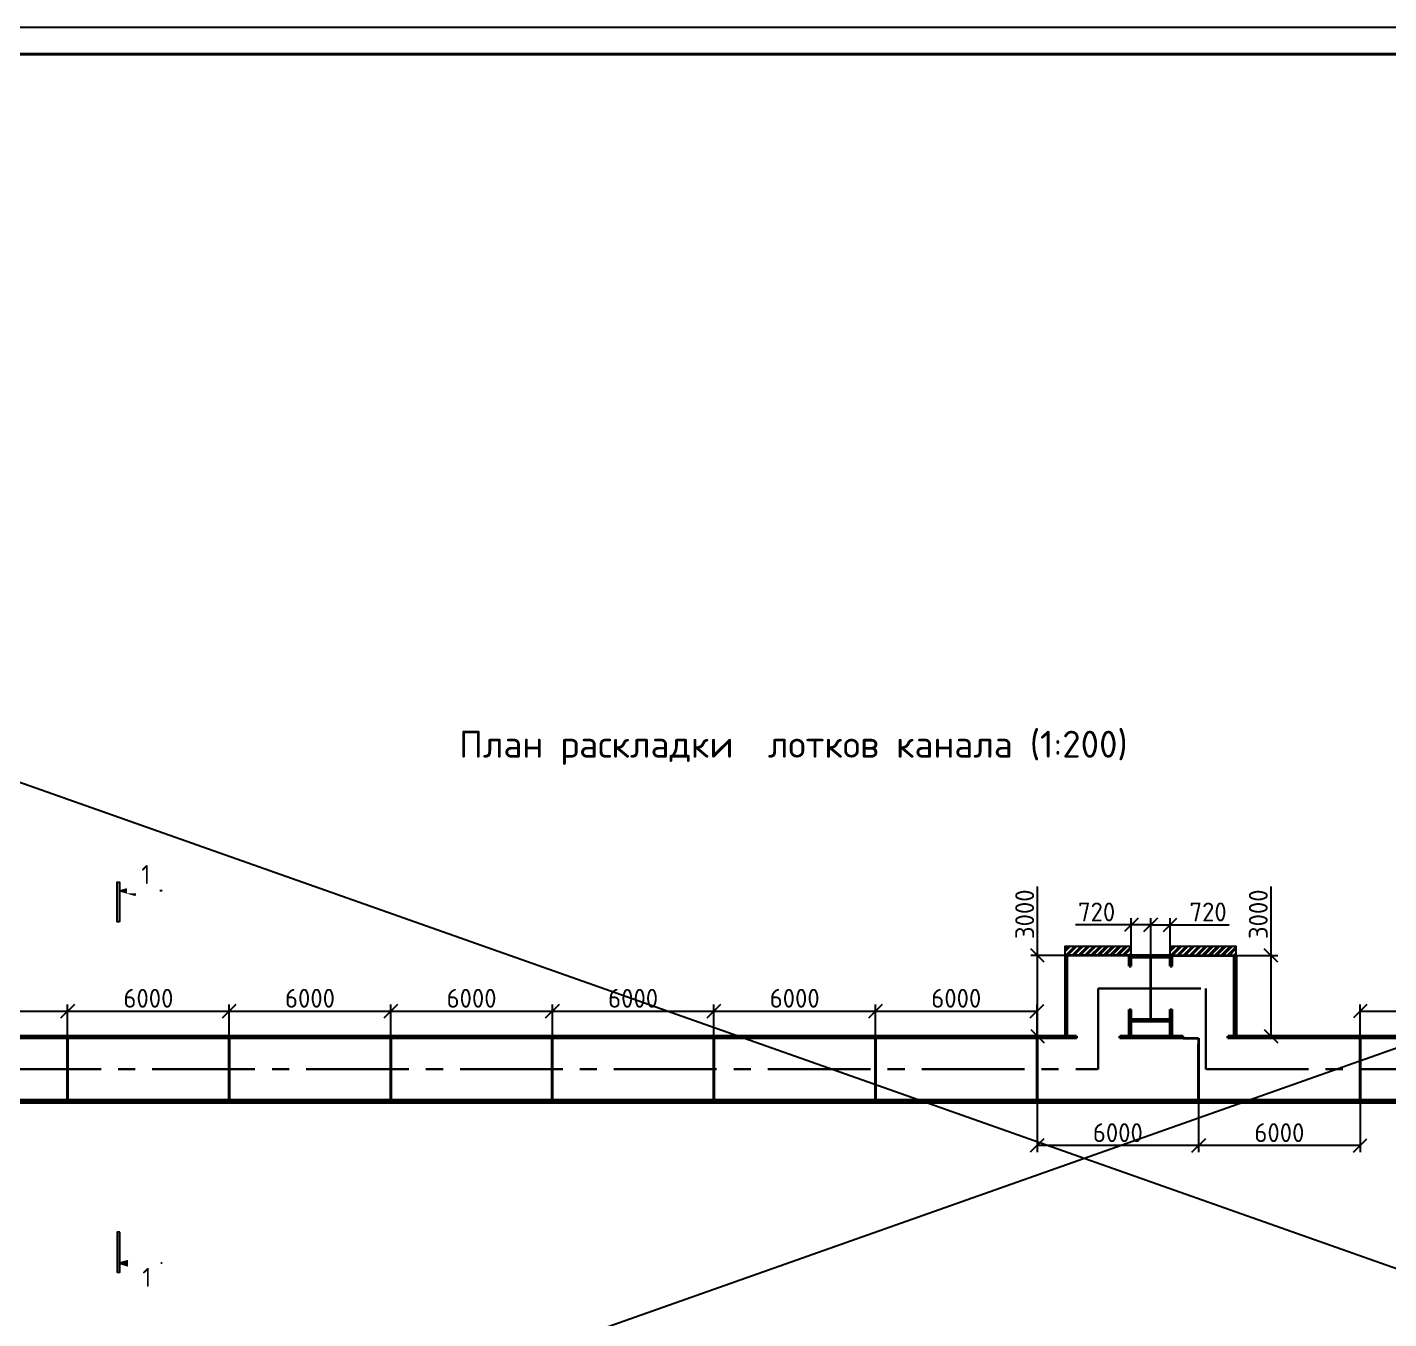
# Model space of a CAD drawing. Header units: millimetres. Extents: x 1601 to 14530, y 1157 to 3820.
# Drawn here: x 11811.8 to 12064.6, y 3011.2 to 3251 of the extents above; entities that cross this region are included whole.
import ezdxf

# ---------------------------------------------------------------- set-up
doc = ezdxf.new("R2010")
doc.units = ezdxf.units.MM
doc.linetypes.add('ACAD_ISO04W100', pattern=[30, 24, -3, 0, -3])
doc.linetypes.add('осевая2', pattern=[28.575, 19.05, -3.175, 3.175, -3.175])
for name, color, linetype, lineweight in [('Осевая', 2, 'осевая2', 30), ('Размер 3.5', 250, 'Continuous', 35), ('Размеры на чертеже', 250, 'Continuous', 25), ('таблица', 250, 'Continuous', 35), ('шриховка', 251, 'ACAD_ISO04W100', 15)]:
    doc.layers.add(name, color=color, linetype=linetype, lineweight=lineweight)
doc.layers.add('Штриховка', color=7, linetype='Continuous')
doc.styles.add('-ISOCPEUR-', font='isocpeur.TTF')
doc.styles.add('GOST', font='GOST Common.ttf')
doc.dimstyles.new('М 1 к 200', dxfattribs={"dimtxt": 3.5, "dimasz": 2.5, "dimexe": 1.25, "dimexo": 0, "dimtad": 1, "dimlfac": 0.2, "dimrnd": 0.1, "dimzin": 1, "dimtxsty": 'GOST', "dimblk": 'OBLIQUE', "dimcen": 2.5, "dimclrd": 256, "dimclre": 256, "dimclrt": 256, "dimadec": 0, "dimazin": 2, "dimtfac": 1, "dimtmove": 0, "dimatfit": 3, "dimldrblk": 'NONE', "dimfxl": 1.25, "dimlwd": -1, "dimlwe": -1, "dimarcsym": 0})
pattern_1 = [(45, (-5955.2925, -1907.5019), (0.152215341, 0.558122918), [0.71755, -0.14351, 0, -0.14351])]
pattern_2 = [(315, (10103.15664, 9033.92827), (0.558122918, -0.152215341), [0.71755, -0.14351, 0, -0.14351])]
pattern_3 = [(45, (-5807.46124, -2189.168), (0.1522153413, 0.558122918), [0.71755, -0.14351, 0, -0.14351])]
pattern_4 = [(45, (-5805.32672, -2210.89612), (0.1522153413, 0.558122918), [0.71755, -0.14351, 0, -0.14351])]
pattern_5 = [(45, (-5801.72672, -2210.89612), (0.1522153413, 0.558122918), [0.71755, -0.14351, 0, -0.14351])]
pattern_6 = [(45, (6044.01606, 1150.03387), (0.152215341, 0.558122918), [0.71755, -0.14351, 0, -0.14351])]
pattern_7 = [(45, (6074.01606, 1150.03387), (0.152215341, 0.558122918), [0.71755, -0.14351, 0, -0.14351])]

# ---------------------------------------------------------------- blocks, each defined once
blk = doc.blocks.new('Лоток')
at = {"layer": 'шриховка'}
h = blk.add_hatch(dxfattribs=at)
h.set_pattern_fill('ANSI36', color=256, scale=0.0904)
h.set_pattern_definition(pattern_1)
h.paths.add_polyline_path([(30, 5.75), (30, 6.15), (0, 6.15), (0, 5.75)])
h = blk.add_hatch(dxfattribs=at)
h.set_pattern_fill('ANSI36', color=256, scale=0.0904)
h.set_pattern_definition(pattern_1)
h.paths.add_polyline_path([(30, -6.15), (30, -5.75), (0, -5.75), (0, -6.15)])
blk.add_lwpolyline([(0, -5.75), (30, -5.75), (30, -6.15), (0, -6.15)], close=True)
at = {"layer": 'таблица'}
for p, q in [((30, 5.75), (0, 5.75)), ((30, -5.75), (0, -5.75))]:
    blk.add_line(p, q, dxfattribs=at)
blk.add_lwpolyline([(30, 6.15), (0, 6.15), (0, -6.15), (30, -6.15)], close=True, dxfattribs=at)
blk = doc.blocks.new('_Oblique')
at = {"color": 0, "linetype": 'ByBlock', "lineweight": -2}
blk.add_line((-0.5, -0.5), (0.5, 0.5), dxfattribs=at)
blk = doc.blocks.new('*D254')
at = {"transparency": 16777216}
for p, q in [((11789.31, 3063.69), (11789.31, 3069.58)), ((11819.31, 3063.69), (11819.31, 3069.58)), ((11789.31, 3068.33), (11819.31, 3068.33))]:
    blk.add_line(p, q, dxfattribs=at)
at = {"layer": 'Defpoints', "color": 0, "transparency": 16777216}
for p in [(11819.31, 3068.33), (11789.31, 3063.69), (11819.31, 3063.69)]:
    blk.add_point(p, dxfattribs=at)
at = {"transparency": 16777216, "xscale": 2.5, "yscale": 2.5, "zscale": 2.5, "rotation": 180}
blk.add_blockref('_Oblique', (11789.31, 3068.33), dxfattribs=at)
at = {"transparency": 16777216, "xscale": 2.5, "yscale": 2.5, "zscale": 2.5}
blk.add_blockref('_Oblique', (11819.31, 3068.33), dxfattribs=at)
at = {"transparency": 16777216, "insert": (11804.31, 3070.71), "char_height": 3.5, "attachment_point": 5, "style": 'GOST'}
blk.add_mtext('6000', dxfattribs=at)
blk = doc.blocks.new('_None')
blk = doc.blocks.new('*D255')
at = {"transparency": 16777216}
for p, q in [((11819.31, 3063.69), (11819.31, 3069.58)), ((11849.31, 3063.69), (11849.31, 3069.58)), ((11819.31, 3068.33), (11849.31, 3068.33))]:
    blk.add_line(p, q, dxfattribs=at)
at = {"layer": 'Defpoints', "color": 0, "transparency": 16777216}
for p in [(11849.31, 3068.33), (11819.31, 3063.69), (11849.31, 3063.69)]:
    blk.add_point(p, dxfattribs=at)
at = {"transparency": 16777216, "xscale": 2.5, "yscale": 2.5, "zscale": 2.5, "rotation": 180}
blk.add_blockref('_Oblique', (11819.31, 3068.33), dxfattribs=at)
at = {"transparency": 16777216, "xscale": 2.5, "yscale": 2.5, "zscale": 2.5}
blk.add_blockref('_Oblique', (11849.31, 3068.33), dxfattribs=at)
at = {"transparency": 16777216, "insert": (11834.31, 3070.71), "char_height": 3.5, "attachment_point": 5, "style": 'GOST'}
blk.add_mtext('6000', dxfattribs=at)
blk = doc.blocks.new('*D256')
at = {"transparency": 16777216}
for p, q in [((11849.31, 3063.69), (11849.31, 3069.58)), ((11879.31, 3063.69), (11879.31, 3069.58)), ((11849.31, 3068.33), (11879.31, 3068.33))]:
    blk.add_line(p, q, dxfattribs=at)
at = {"layer": 'Defpoints', "color": 0, "transparency": 16777216}
for p in [(11879.31, 3068.33), (11849.31, 3063.69), (11879.31, 3063.69)]:
    blk.add_point(p, dxfattribs=at)
at = {"transparency": 16777216, "xscale": 2.5, "yscale": 2.5, "zscale": 2.5, "rotation": 180}
blk.add_blockref('_Oblique', (11849.31, 3068.33), dxfattribs=at)
at = {"transparency": 16777216, "xscale": 2.5, "yscale": 2.5, "zscale": 2.5}
blk.add_blockref('_Oblique', (11879.31, 3068.33), dxfattribs=at)
at = {"transparency": 16777216, "insert": (11864.31, 3070.71), "char_height": 3.5, "attachment_point": 5, "style": 'GOST'}
blk.add_mtext('6000', dxfattribs=at)
blk = doc.blocks.new('*D257')
at = {"transparency": 16777216}
for p, q in [((11879.31, 3063.69), (11879.31, 3069.58)), ((11909.31, 3063.69), (11909.31, 3069.58)), ((11879.31, 3068.33), (11909.31, 3068.33))]:
    blk.add_line(p, q, dxfattribs=at)
at = {"layer": 'Defpoints', "color": 0, "transparency": 16777216}
for p in [(11909.31, 3068.33), (11879.31, 3063.69), (11909.31, 3063.69)]:
    blk.add_point(p, dxfattribs=at)
at = {"transparency": 16777216, "xscale": 2.5, "yscale": 2.5, "zscale": 2.5, "rotation": 180}
blk.add_blockref('_Oblique', (11879.31, 3068.33), dxfattribs=at)
at = {"transparency": 16777216, "xscale": 2.5, "yscale": 2.5, "zscale": 2.5}
blk.add_blockref('_Oblique', (11909.31, 3068.33), dxfattribs=at)
at = {"transparency": 16777216, "insert": (11894.31, 3070.71), "char_height": 3.5, "attachment_point": 5, "style": 'GOST'}
blk.add_mtext('6000', dxfattribs=at)
blk = doc.blocks.new('*D258')
at = {"transparency": 16777216}
for p, q in [((11909.31, 3063.69), (11909.31, 3069.58)), ((11939.31, 3063.69), (11939.31, 3069.58)), ((11909.31, 3068.33), (11939.31, 3068.33))]:
    blk.add_line(p, q, dxfattribs=at)
at = {"layer": 'Defpoints', "color": 0, "transparency": 16777216}
for p in [(11939.31, 3068.33), (11909.31, 3063.69), (11939.31, 3063.69)]:
    blk.add_point(p, dxfattribs=at)
at = {"transparency": 16777216, "xscale": 2.5, "yscale": 2.5, "zscale": 2.5, "rotation": 180}
blk.add_blockref('_Oblique', (11909.31, 3068.33), dxfattribs=at)
at = {"transparency": 16777216, "xscale": 2.5, "yscale": 2.5, "zscale": 2.5}
blk.add_blockref('_Oblique', (11939.31, 3068.33), dxfattribs=at)
at = {"transparency": 16777216, "insert": (11924.31, 3070.71), "char_height": 3.5, "attachment_point": 5, "style": 'GOST'}
blk.add_mtext('6000', dxfattribs=at)
blk = doc.blocks.new('*D259')
at = {"transparency": 16777216}
for p, q in [((11939.31, 3063.69), (11939.31, 3069.58)), ((11969.31, 3063.69), (11969.31, 3069.58)), ((11939.31, 3068.33), (11969.31, 3068.33))]:
    blk.add_line(p, q, dxfattribs=at)
at = {"layer": 'Defpoints', "color": 0, "transparency": 16777216}
for p in [(11969.31, 3068.33), (11939.31, 3063.69), (11969.31, 3063.69)]:
    blk.add_point(p, dxfattribs=at)
at = {"transparency": 16777216, "xscale": 2.5, "yscale": 2.5, "zscale": 2.5, "rotation": 180}
blk.add_blockref('_Oblique', (11939.31, 3068.33), dxfattribs=at)
at = {"transparency": 16777216, "xscale": 2.5, "yscale": 2.5, "zscale": 2.5}
blk.add_blockref('_Oblique', (11969.31, 3068.33), dxfattribs=at)
at = {"transparency": 16777216, "insert": (11954.31, 3070.71), "char_height": 3.5, "attachment_point": 5, "style": 'GOST'}
blk.add_mtext('6000', dxfattribs=at)
blk = doc.blocks.new('*D260')
at = {"transparency": 16777216}
for p, q in [((11969.31, 3063.69), (11969.31, 3069.58)), ((11999.31, 3063.69), (11999.31, 3069.58)), ((11969.31, 3068.33), (11999.31, 3068.33))]:
    blk.add_line(p, q, dxfattribs=at)
at = {"layer": 'Defpoints', "color": 0, "transparency": 16777216}
for p in [(11999.31, 3068.33), (11969.31, 3063.69), (11999.31, 3063.69)]:
    blk.add_point(p, dxfattribs=at)
at = {"transparency": 16777216, "xscale": 2.5, "yscale": 2.5, "zscale": 2.5, "rotation": 180}
blk.add_blockref('_Oblique', (11969.31, 3068.33), dxfattribs=at)
at = {"transparency": 16777216, "xscale": 2.5, "yscale": 2.5, "zscale": 2.5}
blk.add_blockref('_Oblique', (11999.31, 3068.33), dxfattribs=at)
at = {"transparency": 16777216, "insert": (11984.31, 3070.71), "char_height": 3.5, "attachment_point": 5, "style": 'GOST'}
blk.add_mtext('6000', dxfattribs=at)
blk = doc.blocks.new('*D261')
at = {"transparency": 16777216}
for p, q in [((12059.31, 3063.69), (12059.31, 3069.58)), ((12089.31, 3063.69), (12089.31, 3069.58)), ((12059.31, 3068.33), (12089.31, 3068.33))]:
    blk.add_line(p, q, dxfattribs=at)
at = {"layer": 'Defpoints', "color": 0, "transparency": 16777216}
for p in [(12089.31, 3068.33), (12059.31, 3063.69), (12089.31, 3063.69)]:
    blk.add_point(p, dxfattribs=at)
at = {"transparency": 16777216, "xscale": 2.5, "yscale": 2.5, "zscale": 2.5, "rotation": 180}
blk.add_blockref('_Oblique', (12059.31, 3068.33), dxfattribs=at)
at = {"transparency": 16777216, "xscale": 2.5, "yscale": 2.5, "zscale": 2.5}
blk.add_blockref('_Oblique', (12089.31, 3068.33), dxfattribs=at)
at = {"transparency": 16777216, "insert": (12074.31, 3070.71), "char_height": 3.5, "attachment_point": 5, "style": 'GOST'}
blk.add_mtext('6000', dxfattribs=at)
blk = doc.blocks.new('*D265')
at = {"transparency": 16777216}
for p, q in [((12029.31, 3051.79), (12029.31, 3042.14)), ((12059.31, 3051.79), (12059.31, 3042.14)), ((12059.31, 3043.39), (12029.31, 3043.39))]:
    blk.add_line(p, q, dxfattribs=at)
at = {"layer": 'Defpoints', "color": 0, "transparency": 16777216}
for p in [(12029.31, 3051.79), (12059.31, 3051.79), (12029.31, 3043.39)]:
    blk.add_point(p, dxfattribs=at)
at = {"transparency": 16777216, "xscale": 2.5, "yscale": 2.5, "zscale": 2.5, "rotation": 180}
blk.add_blockref('_Oblique', (12029.31, 3043.39), dxfattribs=at)
at = {"transparency": 16777216, "xscale": 2.5, "yscale": 2.5, "zscale": 2.5}
blk.add_blockref('_Oblique', (12059.31, 3043.39), dxfattribs=at)
at = {"transparency": 16777216, "insert": (12044.31, 3045.76), "char_height": 3.5, "attachment_point": 5, "style": 'GOST'}
blk.add_mtext('6000', dxfattribs=at)
blk = doc.blocks.new('*D266')
at = {"transparency": 16777216}
for p, q in [((11999.31, 3051.79), (11999.31, 3042.14)), ((12029.31, 3051.79), (12029.31, 3042.14)), ((12029.31, 3043.39), (11999.31, 3043.39))]:
    blk.add_line(p, q, dxfattribs=at)
at = {"layer": 'Defpoints', "color": 0, "transparency": 16777216}
for p in [(11999.31, 3051.79), (12029.31, 3051.79), (11999.31, 3043.39)]:
    blk.add_point(p, dxfattribs=at)
at = {"transparency": 16777216, "xscale": 2.5, "yscale": 2.5, "zscale": 2.5, "rotation": 180}
blk.add_blockref('_Oblique', (11999.31, 3043.39), dxfattribs=at)
at = {"transparency": 16777216, "xscale": 2.5, "yscale": 2.5, "zscale": 2.5}
blk.add_blockref('_Oblique', (12029.31, 3043.39), dxfattribs=at)
at = {"transparency": 16777216, "insert": (12014.31, 3045.76), "char_height": 3.5, "attachment_point": 5, "style": 'GOST'}
blk.add_mtext('6000', dxfattribs=at)
blk = doc.blocks.new('*D277')
at = {"transparency": 16777216}
for p, q in [((11999.38, 3078.64), (11999.38, 3091.49)), ((12004.51, 3078.64), (11998.13, 3078.64)), ((11999.38, 3063.69), (11999.38, 3078.64)), ((12004.51, 3063.69), (11998.13, 3063.69))]:
    blk.add_line(p, q, dxfattribs=at)
at = {"layer": 'Defpoints', "color": 0, "transparency": 16777216}
for p in [(11999.38, 3078.64), (12004.51, 3078.64), (12004.51, 3063.69)]:
    blk.add_point(p, dxfattribs=at)
at = {"transparency": 16777216, "xscale": 2.5, "yscale": 2.5, "zscale": 2.5}
for p, rotation in [((11999.38, 3078.64), 90), ((11999.38, 3063.69), 270)]:
    blk.add_blockref('_Oblique', p, dxfattribs=dict(at, rotation=rotation))
at = {"transparency": 16777216, "insert": (11997.01, 3086.31), "char_height": 3.5, "attachment_point": 5, "rotation": 90, "style": 'GOST'}
blk.add_mtext('3000', dxfattribs=at)
blk = doc.blocks.new('*D276')
at = {"transparency": 16777216}
for p, q in [((12042.76, 3078.64), (12042.76, 3091.49)), ((12036.31, 3078.64), (12044.01, 3078.64)), ((12042.76, 3063.69), (12042.76, 3078.64)), ((12040.36, 3063.69), (12044.01, 3063.69))]:
    blk.add_line(p, q, dxfattribs=at)
at = {"layer": 'Defpoints', "color": 0, "transparency": 16777216}
for p in [(12036.31, 3078.64), (12042.76, 3078.64), (12040.36, 3063.69)]:
    blk.add_point(p, dxfattribs=at)
at = {"transparency": 16777216, "xscale": 2.5, "yscale": 2.5, "zscale": 2.5}
for p, rotation in [((12042.76, 3078.64), 90), ((12042.76, 3063.69), 270)]:
    blk.add_blockref('_Oblique', p, dxfattribs=dict(at, rotation=rotation))
at = {"transparency": 16777216, "insert": (12040.39, 3086.31), "char_height": 3.5, "attachment_point": 5, "rotation": 90, "style": 'GOST'}
blk.add_mtext('3000', dxfattribs=at)
blk = doc.blocks.new('*D278')
at = {"transparency": 16777216}
for p, q in [((12016.81, 3084.36), (12006.42, 3084.36)), ((12016.81, 3078.69), (12016.81, 3085.61)), ((12020.41, 3084.36), (12016.81, 3084.36)), ((12020.41, 3078.69), (12020.41, 3085.61))]:
    blk.add_line(p, q, dxfattribs=at)
at = {"layer": 'Defpoints', "color": 0, "transparency": 16777216}
for p in [(12016.81, 3084.36), (12016.81, 3078.69), (12020.41, 3078.69)]:
    blk.add_point(p, dxfattribs=at)
at = {"transparency": 16777216, "xscale": 2.5, "yscale": 2.5, "zscale": 2.5, "rotation": 180}
blk.add_blockref('_Oblique', (12016.81, 3084.36), dxfattribs=at)
at = {"transparency": 16777216, "xscale": 2.5, "yscale": 2.5, "zscale": 2.5}
blk.add_blockref('_Oblique', (12020.41, 3084.36), dxfattribs=at)
at = {"transparency": 16777216, "insert": (12010.37, 3086.74), "char_height": 3.5, "attachment_point": 5, "style": 'GOST'}
blk.add_mtext('720', dxfattribs=at)
blk = doc.blocks.new('*D279')
at = {"transparency": 16777216}
for p, q in [((12020.41, 3078.69), (12020.41, 3085.61)), ((12020.41, 3084.36), (12024.01, 3084.36)), ((12024.01, 3078.69), (12024.01, 3085.61)), ((12024.01, 3084.36), (12035.01, 3084.36))]:
    blk.add_line(p, q, dxfattribs=at)
at = {"layer": 'Defpoints', "color": 0, "transparency": 16777216}
for p in [(12020.41, 3084.36), (12020.41, 3078.69), (12024.01, 3078.69)]:
    blk.add_point(p, dxfattribs=at)
at = {"transparency": 16777216, "xscale": 2.5, "yscale": 2.5, "zscale": 2.5, "rotation": 180}
blk.add_blockref('_Oblique', (12020.41, 3084.36), dxfattribs=at)
at = {"transparency": 16777216, "xscale": 2.5, "yscale": 2.5, "zscale": 2.5}
blk.add_blockref('_Oblique', (12024.01, 3084.36), dxfattribs=at)
at = {"transparency": 16777216, "insert": (12031.07, 3086.74), "char_height": 3.5, "attachment_point": 5, "style": 'GOST'}
blk.add_mtext('720', dxfattribs=at)
blk = doc.blocks.new('направление')
at = {"layer": 'Размеры на чертеже'}
h = blk.add_hatch(color=256, dxfattribs=at)
h.dxf.hatch_style = 1
h.paths.add_polyline_path([(0, 0), (-3.75, 1.04), (-3.75, -1.03)])
blk.add_line((-10.5, 0), (-2.5, 0), dxfattribs=at)
blk.add_lwpolyline([(0, 0), (-3.75, 1.04), (-3.75, -1.03)], close=True, dxfattribs=at)
blk = doc.blocks.new('*U210')
at = {"layer": 'Штриховка', "true_color": 0x000000}
h = blk.add_hatch(color=18, dxfattribs=at)
h.dxf.hatch_style = 1
h.paths.add_polyline_path([(-1.767, 0.023), (-1.767, 0.002), (-1.436, 0.002), (-1.436, 0.023)])
h = blk.add_hatch(color=18, dxfattribs=at)
h.dxf.hatch_style = 1
h.paths.add_polyline_path([(1.137, 0.023), (1.137, 0.001), (1.469, 0.001), (1.469, 0.023)])
at = {"layer": 'Штриховка', "color": 18, "true_color": 0x000000}
for points in [[(-1.436, 0.002), (-1.436, 0.023), (-1.767, 0.023), (-1.767, 0.002)], [(1.137, 0.001), (1.137, 0.023), (1.469, 0.023), (1.469, 0.001)]]:
    blk.add_lwpolyline(points, close=True, dxfattribs=at)
at = {"layer": 'Размеры на чертеже', "yscale": 0.03333333333333333, "zscale": 0.03333333333333333}
for p, xscale, rotation in [((-1.693, 0), 0.03333333333333333, 89.99999999993935), ((1.395, 0), -0.03333333333333333, 270.0000000000607)]:
    blk.add_blockref('направление', p, dxfattribs=dict(at, xscale=xscale, rotation=rotation))

msp = doc.modelspace()

# ---------------------------------------------------------------- hatches: boundary and pattern name
h = msp.add_hatch()
h.set_pattern_fill('ANSI32', scale=0.087)
h.set_pattern_definition([(45, (317.2509, 16.6645), (-0.58596171, 0.58596171), []), (45, (317.6415, 16.6645), (-0.58596171, 0.58596171), [])])
h.paths.add_polyline_path([(12016.8085, 3078.6358), (12016.8085, 3080.3073), (12004.4903, 3080.3073), (12004.4903, 3078.6358)])
h = msp.add_hatch()
h.set_pattern_fill('ANSI32', scale=0.087)
h.set_pattern_definition([(45, (336.7509, 16.6645), (-0.58596171, 0.58596171), []), (45, (337.1415, 16.6645), (-0.58596171, 0.58596171), [])])
h.paths.add_polyline_path([(12036.3085, 3078.6358), (12036.3085, 3080.3073), (12023.9903, 3080.3073), (12023.9903, 3078.6358)])
at = {"layer": 'шриховка'}
h = msp.add_hatch(dxfattribs=at)
h.set_pattern_fill('ANSI36', color=256, scale=0.0904, angle=-90)
h.set_pattern_definition(pattern_2)
h.paths.add_polyline_path([(12004.5085, 3063.6858), (12004.9085, 3063.6858), (12004.9085, 3078.6358), (12004.5085, 3078.6358)])
h = msp.add_hatch(dxfattribs=at)
h.set_pattern_fill('ANSI36', color=256, scale=0.0904, angle=-90)
h.set_pattern_definition(pattern_2)
h.paths.add_polyline_path([(12016.4085, 3076.6574), (12016.8085, 3076.6574), (12016.8085, 3078.6358), (12016.4085, 3078.6358)])
h.paths.add_polyline_path([(12016.8085, 3068.6074), (12016.4085, 3068.6074), (12016.4085, 3063.6858), (12016.8085, 3063.6858)])
h = msp.add_hatch(dxfattribs=at)
h.set_pattern_fill('ANSI36', color=256, scale=0.0904)
h.set_pattern_definition(pattern_4)
h.paths.add_polyline_path([(12020.4085, 3078.2858), (12020.4085, 3078.6858), (12016.8085, 3078.6858), (12016.8085, 3078.2858)])
h = msp.add_hatch(dxfattribs=at)
h.set_pattern_fill('ANSI36', color=256, scale=0.0904)
h.set_pattern_definition(pattern_5)
h.paths.add_polyline_path([(12024.0085, 3078.2858), (12024.0085, 3078.6858), (12020.4085, 3078.6858), (12020.4085, 3078.2858)])
h = msp.add_hatch(dxfattribs=at)
h.set_pattern_fill('ANSI36', color=256, scale=0.0904)
h.set_pattern_definition(pattern_3)
h.paths.add_polyline_path([(12024.0085, 3076.6574), (12024.4085, 3076.6574), (12024.4085, 3078.6358), (12024.0085, 3078.6358)])
h.paths.add_polyline_path([(12024.4085, 3068.6074), (12024.0085, 3068.6074), (12024.0085, 3063.6858), (12024.4085, 3063.6858)])
h = msp.add_hatch(dxfattribs=at)
h.set_pattern_fill('ANSI36', color=256, scale=0.0904)
h.set_pattern_definition(pattern_3)
h.paths.add_polyline_path([(12036.3085, 3063.6858), (12035.9085, 3063.6858), (12035.9085, 3078.6358), (12036.3085, 3078.6358)])
h = msp.add_hatch(dxfattribs=at)
h.set_pattern_fill('ANSI36', color=256, scale=0.0904)
h.set_pattern_definition(pattern_4)
h.paths.add_polyline_path([(12020.4085, 3066.3858), (12020.4085, 3066.7858), (12016.8085, 3066.7858), (12016.8085, 3066.3858)])
h = msp.add_hatch(dxfattribs=at)
h.set_pattern_fill('ANSI36', color=256, scale=0.0904)
h.set_pattern_definition(pattern_5)
h.paths.add_polyline_path([(12024.0085, 3066.3858), (12024.0085, 3066.7858), (12020.4085, 3066.7858), (12020.4085, 3066.3858)])
h = msp.add_hatch(dxfattribs=at)
h.set_pattern_fill('ANSI36', color=256, scale=0.0904)
h.set_pattern_definition(pattern_6)
h.paths.add_polyline_path([(12006.6335, 3063.2858), (12006.6335, 3063.6858), (11999.3085, 3063.6858), (11999.3085, 3063.2858)])
h.paths.add_polyline_path([(12026.4262, 3063.2858), (12026.4262, 3063.6858), (12014.6836, 3063.6858), (12014.6836, 3063.2858)])
h = msp.add_hatch(dxfattribs=at)
h.set_pattern_fill('ANSI36', color=256, scale=0.0904)
h.set_pattern_definition([(45, (6052.51606, 1150.03387), (0.152215341, 0.558122918), [0.71755, -0.14351, 0, -0.14351])])
h.paths.add_polyline_path([(12026.4262, 3063.2858), (12026.4262, 3063.6858), (12014.6836, 3063.6858), (12014.6836, 3063.2858)])
h.paths.add_polyline_path([(12034.7267, 3063.6858), (12034.7267, 3063.2858), (12037.8085, 3063.2858), (12037.8085, 3063.6858)])
h = msp.add_hatch(dxfattribs=at)
h.set_pattern_fill('ANSI36', color=256, scale=0.0904)
h.set_pattern_definition(pattern_7)
h.paths.add_polyline_path([(12034.7267, 3063.6858), (12034.7267, 3063.2858), (12059.3085, 3063.2858), (12059.3085, 3063.6858)])
h = msp.add_hatch(dxfattribs=at)
h.set_pattern_fill('ANSI36', color=256, scale=0.0904)
h.set_pattern_definition(pattern_6)
h.paths.add_polyline_path([(12029.3085, 3051.3858), (12029.3085, 3051.7858), (11999.3085, 3051.7858), (11999.3085, 3051.3858)])
h = msp.add_hatch(dxfattribs=at)
h.set_pattern_fill('ANSI36', color=256, scale=0.0904)
h.set_pattern_definition(pattern_7)
h.paths.add_polyline_path([(12059.3085, 3051.3858), (12059.3085, 3051.7858), (12029.3085, 3051.7858), (12029.3085, 3051.3858)])

# ---------------------------------------------------------------- linework, layer by layer
for points in [[(11413.6464, 3250.9949), (12602.6464, 3250.9949), (12602.6464, 2830.9949), (11413.6464, 2830.9949)], [(12004.4903, 3078.6358), (12016.8085, 3078.6358), (12016.8085, 3080.3073), (12004.4903, 3080.3073)], [(12023.9903, 3078.6358), (12036.3085, 3078.6358), (12036.3085, 3080.3073), (12023.9903, 3080.3073)], [(11999.3085, 3051.7858), (12029.3085, 3051.7858), (12029.3085, 3051.3858), (11999.3085, 3051.3858)], [(12029.3085, 3051.7858), (12059.3085, 3051.7858), (12059.3085, 3051.3858), (12029.3085, 3051.3858)]]:
    msp.add_lwpolyline(points, close=True)
at = {"const_width": 0.5}
msp.add_lwpolyline([(11433.6464, 3245.9949), (12597.6464, 3245.9949), (12597.6464, 2835.9949), (11433.6464, 2835.9949)], close=True, dxfattribs=at)
for points in [[(12004.5085, 3063.6858), (12004.5085, 3078.6358), (12004.9085, 3078.6358), (12004.9085, 3063.6858)], [(12020.4085, 3078.6858), (12016.8085, 3078.6858), (12016.8085, 3078.2858), (12020.4085, 3078.2858)], [(12024.0085, 3078.6858), (12020.4085, 3078.6858), (12020.4085, 3078.2858), (12024.0085, 3078.2858)], [(12036.3085, 3063.6858), (12036.3085, 3078.6358), (12035.9085, 3078.6358), (12035.9085, 3063.6858)]]:
    msp.add_lwpolyline(points)
at = {"layer": 'Осевая'}
for p, q in [((12010.6585, 3057.5358), (12010.6585, 3072.5358)), ((12010.6585, 3072.5358), (12030.6585, 3072.5358)), ((12030.6585, 3072.5358), (12030.6585, 3057.5358)), ((11692.1585, 3057.5358), (12010.6585, 3057.5358)), ((12030.6585, 3057.5358), (12205.2318, 3057.5358))]:
    msp.add_line(p, q, dxfattribs=at)
at = {"layer": 'таблица'}
for p, q in [((12004.9085, 3063.6858), (12004.9085, 3078.6358)), ((12016.4085, 3076.6574), (12016.4085, 3078.6358)), ((12016.8085, 3076.6574), (12016.8085, 3078.6858)), ((12016.8085, 3078.6858), (12020.4085, 3078.6858)), ((12020.4085, 3078.2858), (12016.8085, 3078.2858)), ((12020.4085, 3066.3858), (12020.4085, 3078.6858)), ((12024.0085, 3078.2858), (12020.4085, 3078.2858)), ((12024.0085, 3076.6574), (12024.0085, 3078.6858)), ((12024.4085, 3076.6574), (12024.4085, 3078.6358)), ((12035.9085, 3063.6858), (12035.9085, 3078.6358)), ((12016.4085, 3076.6574), (12016.8085, 3076.6574)), ((12024.0085, 3076.6574), (12024.4085, 3076.6574)), ((12016.4085, 3063.6858), (12016.4085, 3068.6074)), ((12016.4085, 3068.6074), (12016.8085, 3068.6074)), ((12016.8085, 3066.3858), (12016.8085, 3068.6074)), ((12020.4085, 3066.7858), (12016.8085, 3066.7858)), ((12024.0085, 3066.7858), (12020.4085, 3066.7858)), ((12024.0085, 3066.3858), (12024.0085, 3068.6074)), ((12024.0085, 3068.6074), (12024.4085, 3068.6074)), ((12024.4085, 3063.6858), (12024.4085, 3068.6074)), ((12020.4085, 3066.3858), (12016.8085, 3066.3858)), ((12006.6335, 3063.2858), (11999.3085, 3063.2858)), ((12006.6335, 3063.6858), (12004.5085, 3063.6858)), ((12006.6335, 3063.6858), (12006.6335, 3063.2858)), ((12016.8085, 3063.6858), (12014.6836, 3063.6858)), ((12014.6836, 3063.2858), (12014.6836, 3063.6858)), ((12026.4262, 3063.2858), (12014.6836, 3063.2858)), ((12026.4262, 3063.2858), (12014.6836, 3063.2858)), ((12024.0085, 3063.6858), (12026.4262, 3063.6858)), ((12026.4262, 3063.2858), (12026.4262, 3063.6858)), ((12026.4262, 3063.2858), (12029.3085, 3063.2858)), ((12029.3085, 3063.2858), (12029.3085, 3062.273)), ((12034.7267, 3063.6858), (12036.3085, 3063.6858)), ((12034.7267, 3063.2858), (12034.7267, 3063.6858)), ((12037.8085, 3063.2858), (12034.7267, 3063.2858)), ((12059.3085, 3063.2858), (12034.7267, 3063.2858)), ((12029.3085, 3051.7858), (11999.3085, 3051.7858)), ((12059.3085, 3051.7858), (12029.3085, 3051.7858))]:
    msp.add_line(p, q, dxfattribs=at)
for points in [[(12016.8085, 3076.6574), (12016.8085, 3078.6358), (12004.5085, 3078.6358), (12004.5085, 3063.6858)], [(12024.0085, 3066.3858), (12020.4085, 3066.3858), (12020.4085, 3078.6858), (12024.0085, 3078.6858)], [(12024.0085, 3076.6574), (12024.0085, 3078.6358), (12036.3085, 3078.6358), (12036.3085, 3063.6858)], [(12016.8085, 3063.6858), (12016.8085, 3068.6074)], [(12024.0085, 3063.6858), (12024.0085, 3068.6074)], [(12006.6335, 3063.6858), (11999.3085, 3063.6858), (11999.3085, 3051.3858), (12029.3085, 3051.3858), (12029.3085, 3062.273)], [(12026.4262, 3063.6858), (12014.6836, 3063.6858)], [(12026.4262, 3063.6858), (12014.6836, 3063.6858)], [(12029.3085, 3062.273), (12029.3085, 3051.3858), (12059.3085, 3051.3858), (12059.3085, 3063.6858), (12034.7267, 3063.6858)]]:
    msp.add_lwpolyline(points, dxfattribs=at)

# ---------------------------------------------------------------- block references
for p in [(11789.3085, 3057.5358), (11819.3085, 3057.5358), (11849.3085, 3057.5358), (11879.3085, 3057.5358), (11909.3085, 3057.5358), (11939.3085, 3057.5358), (11969.3085, 3057.5358), (12059.3085, 3057.5358)]:
    msp.add_blockref('Лоток', p)
at = {"layer": 'Размеры на чертеже', "xscale": -22.37934226584122, "yscale": 22.37934226584122, "zscale": 22.37934226584122, "rotation": 90.00000155078438}
msp.add_blockref('*U210', (11829.0154, 3052.7419), dxfattribs=at)

# ---------------------------------------------------------------- texts
at = {"layer": 'Размер 3.5', "color": 18, "true_color": 0x000000, "style": '-ISOCPEUR-'}
msp.add_text('План раскладки  лотков канала (1:200)', height=5, dxfattribs=at).set_placement((11891.9873, 3115.3816))

# ---------------------------------------------------------------- dimensions: what is measured, and where the dimension line sits
for base, p1, p2, picture, middle in [((11999.3822, 3078.6358), (12004.5085, 3063.6858), (12004.5085, 3078.6358), '*D277', (11999.3822, 3086.3108)), ((12042.7604, 3078.6358), (12040.3568, 3063.6858), (12036.3085, 3078.6358), '*D276', (12042.7604, 3086.3108))]:
    dim = msp.add_linear_dim(base=base, p1=p1, p2=p2, angle=90, text='3000', dimstyle='М 1 к 200')
    dim.commit()
    dim.dimension.update_dxf_attribs({"geometry": picture, "text_midpoint": middle, "dimtype": 160})
for base, p1, p2, text, picture, middle in [((12016.8085, 3084.3619), (12020.4085, 3078.6858), (12016.8085, 3078.6858), '720', '*D278', (12010.3665, 3086.7369)), ((11819.3085, 3068.3324), (11789.3085, 3063.6858), (11819.3085, 3063.6858), '6000', '*D254', (11804.3085, 3070.7074)), ((11849.3085, 3068.3324), (11819.3085, 3063.6858), (11849.3085, 3063.6858), '6000', '*D255', (11834.3085, 3070.7074)), ((11879.3085, 3068.3324), (11849.3085, 3063.6858), (11879.3085, 3063.6858), '6000', '*D256', (11864.3085, 3070.7074)), ((11909.3085, 3068.3324), (11879.3085, 3063.6858), (11909.3085, 3063.6858), '6000', '*D257', (11894.3085, 3070.7074)), ((11939.3085, 3068.3324), (11909.3085, 3063.6858), (11939.3085, 3063.6858), '6000', '*D258', (11924.3085, 3070.7074)), ((11969.3085, 3068.3324), (11939.3085, 3063.6858), (11969.3085, 3063.6858), '6000', '*D259', (11954.3085, 3070.7074)), ((11999.3085, 3068.3324), (11969.3085, 3063.6858), (11999.3085, 3063.6858), '6000', '*D260', (11984.3085, 3070.7074)), ((12089.3085, 3068.3324), (12059.3085, 3063.6858), (12089.3085, 3063.6858), '6000', '*D261', (12074.3085, 3070.7074))]:
    dim = msp.add_linear_dim(base=base, p1=p1, p2=p2, text=text, dimstyle='М 1 к 200')
    dim.commit()
    dim.dimension.update_dxf_attribs({"geometry": picture, "text_midpoint": middle})
dim = msp.add_linear_dim(base=(12020.4085, 3084.3619), p1=(12024.0085, 3078.6858), p2=(12020.4085, 3078.6858), text='720', dimstyle='М 1 к 200')
dim.commit()
dim.dimension.update_dxf_attribs({"geometry": '*D279', "text_midpoint": (12031.071, 3084.3619), "dimtype": 160})
for base, p1, p2, picture, middle in [((11999.3085, 3043.3891), (12029.3085, 3051.7858), (11999.3085, 3051.7858), '*D266', (12014.3085, 3045.7641)), ((12029.3085, 3043.3891), (12059.3085, 3051.7858), (12029.3085, 3051.7858), '*D265', (12044.3085, 3045.7641))]:
    dim = msp.add_linear_dim(base=base, p1=p1, p2=p2, angle=180, text='6000', dimstyle='М 1 к 200')
    dim.commit()
    dim.dimension.update_dxf_attribs({"geometry": picture, "text_midpoint": middle})

# ---------------------------------------------------------------- next in the draw order: texts
at = {"layer": 'Размер 3.5', "char_height": 3.5, "attachment_point": 3, "style": 'GOST', "bg_fill": 2}
for insert in [(11834.6647, 3095.4459), (11834.8472, 3020.661)]:
    msp.add_mtext_dynamic_manual_height_columns('{\\Q0;\\C256;\\c0;1}', width=2.554097, gutter_width=1, heights=[0], dxfattribs=dict(at, insert=insert))

# ---------------------------------------------------------------- next in the draw order: linework, layer by layer
for p, q in [((11413.6464, 3250.9949), (12602.6464, 2830.9949)), ((12602.6464, 3250.9949), (11413.6464, 2830.9949))]:
    msp.add_line(p, q)

doc.saveas('drawing.dxf')
